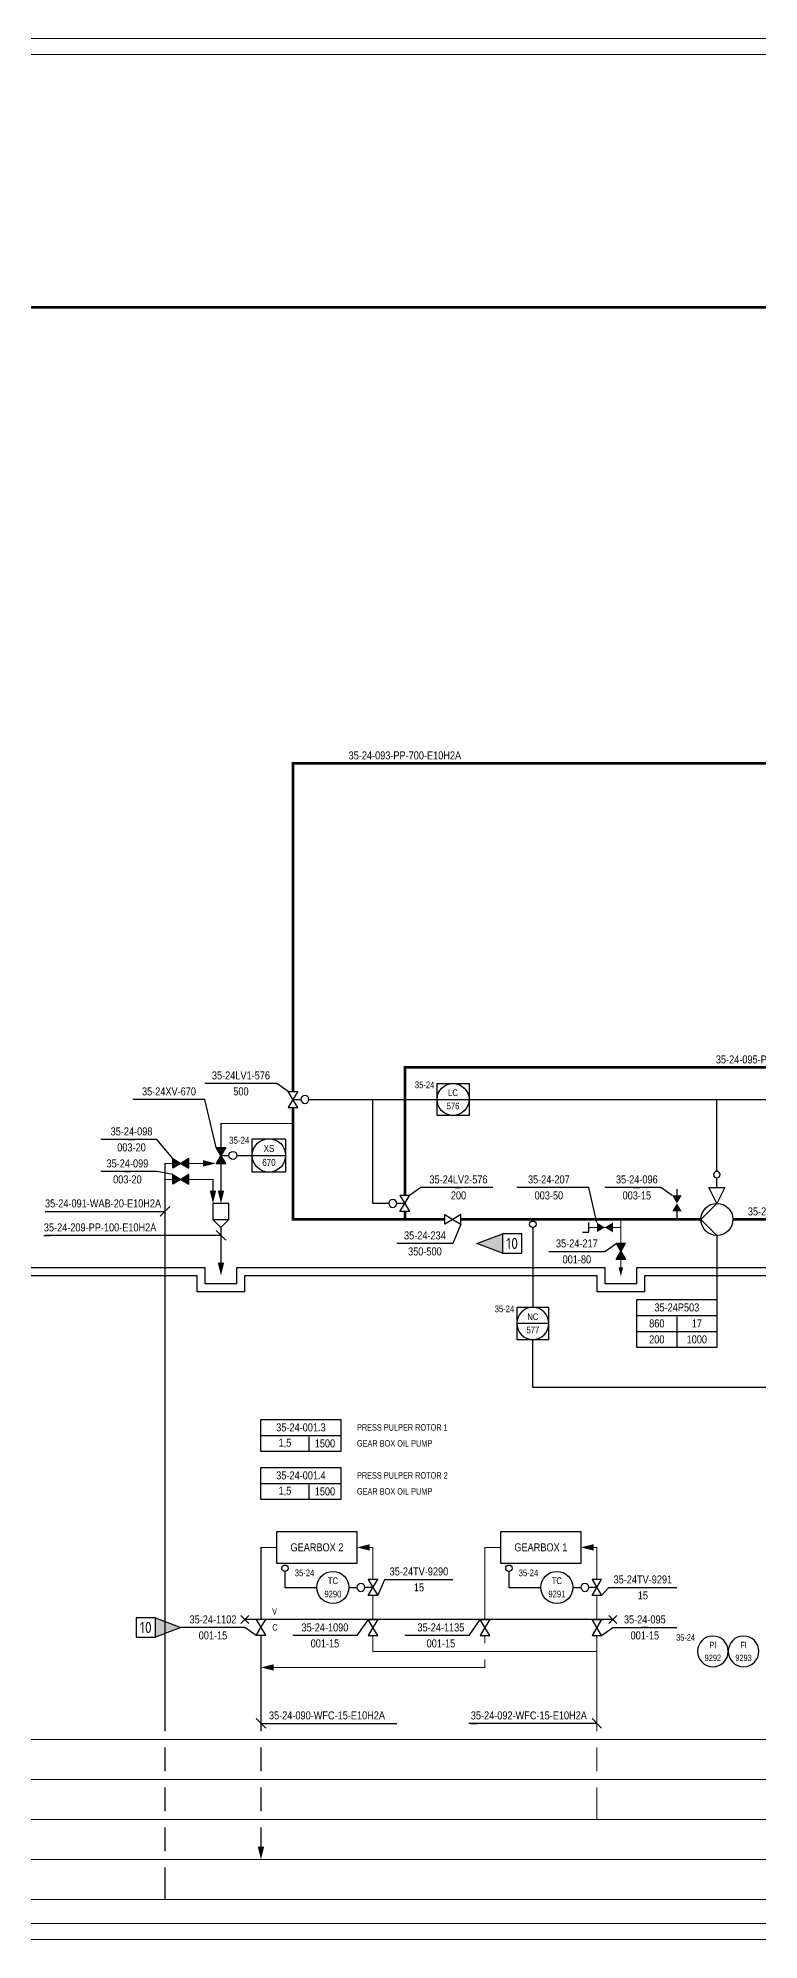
# Model space of a CAD drawing. Header units: millimetres. Extents: x -55 to 6506, y -5 to 599.
# Drawn here: x 3013 to 3238, y 0 to 594 of the extents above; entities that cross this region are included whole.
import ezdxf
from ezdxf.enums import TextEntityAlignment as Align

# ---------------------------------------------------------------- set-up
doc = ezdxf.new("R2010")
doc.units = ezdxf.units.MM
doc.header["$LTSCALE"] = 10
doc.header["$MEASUREMENT"] = 0
doc.linetypes.add('DASHDOT', pattern=[25.4, 12.7, -6.35, 0, -6.35])
doc.layers.get('0').update_dxf_attribs({"linetype": 'CONTINUOUS'})
for name, color, linetype in [('P-A-SHEET', 3, 'CONTINUOUS'), ('P-COOLING_WATER', 3, 'CONTINUOUS'), ('P-CVPOS', 7, 'CONTINUOUS'), ('P-DELIVERY_LIMIT', 1, 'DASHDOT'), ('P-FLOOR', 7, 'CONTINUOUS'), ('P-INSTRPOS', 7, 'CONTINUOUS'), ('P-INSTRPOS_TEXTS', 7, 'CONTINUOUS'), ('P-INSTRU', 7, 'CONTINUOUS'), ('P-LINEPOS', 7, 'CONTINUOUS'), ('P-MASS1', 6, 'CONTINUOUS'), ('P-MOTOR_POS', 7, 'CONTINUOUS'), ('P-OTHER', 7, 'CONTINUOUS'), ('P-PUMP_POS', 7, 'CONTINUOUS'), ('P-PUMPS', 7, 'CONTINUOUS'), ('P-REJECT', 22, 'CONTINUOUS'), ('P-REVISIONS', 1, 'CONTINUOUS'), ('P-SEALING_WATER', 3, 'CONTINUOUS'), ('P-SYMB', 7, 'CONTINUOUS'), ('P-TEXT', 7, 'CONTINUOUS'), ('P-VALVEPOS', 7, 'CONTINUOUS'), ('P-VENTS', 7, 'CONTINUOUS'), ('P-WATER', 3, 'CONTINUOUS'), ('P-WHITE_WATER', 3, 'CONTINUOUS')]:
    doc.layers.add(name, color=color, linetype=linetype)
doc.styles.add('Arial', font='ARIALN.TTF')
doc.styles.add('CTS_REV', font='isocp.shx')
doc.styles.add('ROMANS', font='ARIALN.TTF')

# ---------------------------------------------------------------- blocks, each defined once
blk = doc.blocks.new('P7A1105')
at = {"color": 0, "linetype": 'ByBlock'}
for points in [[(-3, 1.8), (-3, -1.8), (0, 0)], [(0, 0), (3, 1.8), (3, -1.8)]]:
    blk.add_solid(points, dxfattribs=at)
blk = doc.blocks.new('PPI_1204A')
at = {"color": 0, "linetype": 'ByBlock'}
for p, q in [((-6, -6), (-6, 6)), ((-6, 6), (6, 6)), ((-6, 0), (6, 0)), ((6, 6), (6, -6)), ((6, -6), (-6, -6))]:
    blk.add_line(p, q, dxfattribs=at)
blk.add_circle((0, 0), 6, dxfattribs=at)
blk = doc.blocks.new('P7A0200')
at = {"color": 0, "linetype": 'ByBlock'}
for p, q in [((0, 5), (5, 0)), ((5, 0), (0, -5))]:
    blk.add_line(p, q, dxfattribs=at)
blk.add_lwpolyline([(0, -5, 1), (0, 5, 1)], format="xyb", close=True, dxfattribs=at)
blk = doc.blocks.new('PPI_1100A')
at = {"color": 0, "linetype": 'ByBlock'}
blk.add_line((0, 0), (2, 0), dxfattribs=at)
blk = doc.blocks.new('PPI_0900A')
at = {"color": 0, "linetype": 'ByBlock'}
blk.add_line((-1, 0), (1, 0), dxfattribs=at)
blk = doc.blocks.new('CVN0F33')
at = {"color": 0, "linetype": 'ByBlock'}
for points in [[(-3, -1.8), (-3, 1.8), (0, 0)], [(3, -1.8), (3, 1.8), (0, 0)]]:
    blk.add_lwpolyline(points, close=True, dxfattribs=at)
at = {"color": 0, "linetype": 'Continuous'}
blk.add_lwpolyline([(-1.5, 4.5, -1), (1.5, 4.5, -1), (-1.5, 4.5)], format="xyb", close=True, dxfattribs=at)
blk.add_lwpolyline([(0, 0), (0, 3)], dxfattribs=at)
blk = doc.blocks.new('PPI_1000A')
at = {"color": 0, "linetype": 'ByBlock'}
blk.add_line((-1, 0), (1, 0), dxfattribs=at)
blk = doc.blocks.new('PPI_1200A')
at = {"color": 0, "linetype": 'ByBlock'}
blk.add_circle((0, 0), 6, dxfattribs=at)
blk = doc.blocks.new('CVMF07C')
at = {"color": 0, "linetype": 'Continuous'}
blk.add_lwpolyline([(-1.5, 4.5, -1), (1.5, 4.5, -1), (-1.5, 4.5)], format="xyb", close=True, dxfattribs=at)
blk.add_lwpolyline([(0, 0), (0, 3)], dxfattribs=at)
at = {"layer": 'P-VENTS', "color": 7, "linetype": 'Continuous'}
for points in [[(-3, -1.8), (-3, 1.8), (0, 0)], [(3, -1.8), (3, 1.8), (0, 0)]]:
    blk.add_lwpolyline(points, close=True, dxfattribs=at)
blk = doc.blocks.new('P7A1305')
at = {"color": 0, "linetype": 'ByBlock'}
blk.add_solid([(-4, -1), (-4, 1), (0, 0)], dxfattribs=at)
blk = doc.blocks.new('CVM0194')
at = {"color": 0, "linetype": 'Continuous'}
blk.add_lwpolyline([(-1.5, 4.5, -1), (1.5, 4.5, -1), (-1.5, 4.5)], format="xyb", close=True, dxfattribs=at)
blk.add_lwpolyline([(0, 0), (0, 3)], dxfattribs=at)
at = {"layer": 'P-VENTS', "color": 7, "linetype": 'Continuous'}
for points in [[(-3, -1.8), (-3, 1.8), (0, 0)], [(3, -1.8), (3, 1.8), (0, 0)]]:
    blk.add_lwpolyline(points, close=True, dxfattribs=at)
blk = doc.blocks.new('P7A1100')
at = {"color": 0, "linetype": 'ByBlock'}
for points in [[(-3, -1.8), (-3, 1.8), (0, 0)], [(3, -1.8), (3, 1.8), (0, 0)]]:
    blk.add_lwpolyline(points, close=True, dxfattribs=at)
blk = doc.blocks.new('PPI_0521A-25_0')
at = {"color": 0, "linetype": 'ByBlock'}
for p, q in [((0, 0), (25, 0)), ((0, -15), (0, 0)), ((25, 0), (25, -15)), ((0, -5), (25, -5)), ((12.5, -5), (12.5, -15)), ((0, -10), (25, -10)), ((25, -15), (0, -15))]:
    blk.add_line(p, q, dxfattribs=at)
blk = doc.blocks.new('P7A1304')
at = {"color": 0, "linetype": 'ByBlock'}
blk.add_line((1.5, 1.5), (-1.5, -1.5), dxfattribs=at)
blk = doc.blocks.new('p7a1370')
at = {"color": 0, "linetype": 'ByBlock'}
for p, q in [((1.25, 1.25), (-1.25, -1.25)), ((-1.25, 1.25), (1.25, -1.25))]:
    blk.add_line(p, q, dxfattribs=at)
blk = doc.blocks.new('PPI_0102B')
at = {"color": 0, "linetype": 'ByBlock'}
blk.add_circle((0, -1), 1, dxfattribs=at)
blk = doc.blocks.new('P7A13E8')
at = {"color": 0, "linetype": 'Continuous'}
for points in [[(0, 5), (0, 8)], [(-2.5, 5), (2.5, 5), (0, 0), (-2.5, 5)]]:
    blk.add_lwpolyline(points, dxfattribs=at)
for start, end in [(90, 270), (270, 90)]:
    blk.add_arc((0, 9), 1, start, end, dxfattribs=at)
blk = doc.blocks.new('PPI_1504A-25_0')
at = {"color": 0, "linetype": 'ByBlock'}
for p, q in [((0, 0), (25, 0)), ((0, -10), (0, 0)), ((25, 0), (25, -10)), ((0, -5), (25, -5)), ((15, -5), (15, -10)), ((25, -10), (0, -10))]:
    blk.add_line(p, q, dxfattribs=at)
blk = doc.blocks.new('PRM239F')
h = blk.add_hatch(color=0)
h.paths.add_polyline_path([(-3, 1.8), (-3, -1.8), (0, 0)])
h.paths.add_polyline_path([(3, -1.8), (3, 1.8), (0, 0)])
at = {"layer": 'P-VENTS', "color": 7, "linetype": 'Continuous'}
for points in [[(-3, -1.8), (-3, 1.8), (0, 0)], [(3, -1.8), (3, 1.8), (0, 0)]]:
    blk.add_lwpolyline(points, close=True, dxfattribs=at)
blk = doc.blocks.new('P7A1212')
at = {"color": 0, "linetype": 'ByBlock'}
for p, q in [((0, -1.5), (0, 1.5)), ((2, -1.5), (0, -1.5))]:
    blk.add_line(p, q, dxfattribs=at)
blk = doc.blocks.new('PRME9EB')
at = {"layer": 'P-OTHER'}
h = blk.add_hatch(color=0, dxfattribs=at)
h.paths.add_polyline_path([(-3, 1.8), (-3, -1.8), (0, 0)])
h.paths.add_polyline_path([(3, -1.8), (3, 1.8), (0, 0)])
at = {"layer": 'P-VENTS', "color": 0, "linetype": 'Continuous'}
for points in [[(-3, -1.8), (-3, 1.8), (0, 0)], [(3, -1.8), (3, 1.8), (0, 0)]]:
    blk.add_lwpolyline(points, close=True, dxfattribs=at)
blk.add_lwpolyline([(-1.5, 4.5, -1), (1.5, 4.5, -1), (-1.5, 4.5)], format="xyb", close=True, dxfattribs=at)
blk.add_lwpolyline([(0, 0), (0, 3)], dxfattribs=at)
blk = doc.blocks.new('PRME9F9')
at = {"layer": 'P-OTHER'}
h = blk.add_hatch(color=0, dxfattribs=at)
h.paths.add_polyline_path([(-3, 1.8), (-3, -1.8), (0, 0)])
h.paths.add_polyline_path([(3, -1.8), (3, 1.8), (0, 0)])
at = {"layer": 'P-VENTS', "color": 0, "linetype": 'Continuous'}
for points in [[(-3, -1.8), (-3, 1.8), (0, 0)], [(3, -1.8), (3, 1.8), (0, 0)]]:
    blk.add_lwpolyline(points, close=True, dxfattribs=at)
blk = doc.blocks.new('PRMEA05')
at = {"layer": 'P-OTHER'}
h = blk.add_hatch(color=0, dxfattribs=at)
h.paths.add_polyline_path([(-3, 1.8), (-3, -1.8), (0, 0)])
h.paths.add_polyline_path([(3, -1.8), (3, 1.8), (0, 0)])
at = {"layer": 'P-VENTS', "color": 0, "linetype": 'Continuous'}
for points in [[(-3, -1.8), (-3, 1.8), (0, 0)], [(3, -1.8), (3, 1.8), (0, 0)]]:
    blk.add_lwpolyline(points, close=True, dxfattribs=at)
blk = doc.blocks.new('P7A1369')
at = {"color": 0, "linetype": 'ByBlock'}
blk.add_lwpolyline([(8, -3), (0, 0), (8, 3)], dxfattribs=at)
blk.add_lwpolyline([(14, -3), (14, 3), (8, 3), (8, -3)], close=True, dxfattribs=at)
blk.add_solid([(8, 3), (8, -3), (0, 0)], dxfattribs=at)
at = {"color": 7, "linetype": 'Continuous', "style": 'CTS_REV'}
blk.add_attdef('A', text='', height=3.5, dxfattribs=at).set_placement((11, 0), align=Align.MIDDLE)
blk = doc.blocks.new('P7A1372')
at = {"color": 0, "linetype": 'ByBlock'}
blk.add_lwpolyline([(-14, 3), (-14, -3), (-8, -3), (-8, 3)], close=True, dxfattribs=at)
blk.add_lwpolyline([(-8, 3), (0, 0), (-8, -3)], dxfattribs=at)
blk.add_solid([(-8, -3), (-8, 3), (0, 0)], dxfattribs=at)
at = {"color": 7, "linetype": 'Continuous', "style": 'CTS_REV'}
blk.add_attdef('A', text='', height=3.5, dxfattribs=at).set_placement((-11, 0), align=Align.MIDDLE)

msp = doc.modelspace()

# ---------------------------------------------------------------- linework, layer by layer
at = {"layer": 'P-A-SHEET', "color": 7, "const_width": 0.35}
for points in [[(-50, 0), (6501, 0), (6501, 594), (-50, 594)], [(-45, 5), (6496, 5), (6496, 589), (-45, 589)]]:
    msp.add_lwpolyline(points, close=True, dxfattribs=at)
at = {"layer": 'P-COOLING_WATER', "const_width": 0.35}
for points in [[(5972.5, 37.5), (15, 37.5)], [(15, 25), (5972.5, 25)]]:
    msp.add_lwpolyline(points, dxfattribs=at)
at = {"layer": 'P-CVPOS'}
for points in [[(3091, 265), (3087.5, 267.5), (3065, 267.5)], [(3068.5, 247.5), (3065, 262.5), (3042.5, 262.5)], [(3155, 235), (3132.5, 235), (3128.96, 232.5)], [(3119, 107.5), (3121.25, 112.5), (3142.5, 112.5)], [(3189, 107.5), (3191.25, 110), (3212.5, 110)]]:
    msp.add_lwpolyline(points, dxfattribs=at)
at = {"layer": 'P-DELIVERY_LIMIT'}
msp.add_lwpolyline([(3192.5, 100), (3077.5, 100)], dxfattribs=at)
at = {"layer": 'P-FLOOR'}
for points in [[(2983.75, 207.5), (3062.5, 207.5), (3062.5, 202.5), (3077.5, 202.5), (3077.5, 207.5), (3187.5, 207.5), (3187.5, 202.5), (3202.5, 202.5), (3202.5, 207.5), (3275, 207.5), (3275, 202.5), (3290, 202.5), (3290, 207.5), (3366.25, 207.5), (3366.25, 190), (3411.25, 190), (3411.25, 207.5), (3443.75, 207.5), (3443.75, 235), (3447.5, 235)], [(2986.25, 210), (3065, 210), (3065, 205), (3075, 205), (3075, 210), (3190, 210), (3190, 205), (3200, 205), (3200, 210), (3277.5, 210), (3277.5, 205), (3287.5, 205), (3287.5, 210), (3368.75, 210), (3368.75, 192.5), (3408.75, 192.5), (3408.75, 210), (3441.25, 210), (3441.25, 237.5), (3447.5, 237.5)]]:
    msp.add_lwpolyline(points, dxfattribs=at)
at = {"layer": 'P-INSTRU'}
for points in [[(3097.54, 262.5), (3137.54, 262.5)], [(3122.5, 230), (3117.5, 230), (3117.5, 262.5)], [(3147.54, 262.5), (3313.16, 262.5), (3313.16, 216.25)], [(3225, 240), (3225, 262.5)], [(3075, 245), (3079.78, 245)], [(3167.5, 222.5), (3167.5, 197.5)], [(3490, 172.5), (3167.5, 172.5), (3167.5, 187.5)], [(3090, 115), (3090, 110), (3100, 110)], [(3160, 115), (3160, 110), (3170, 110)], [(3110, 110), (3112.5, 110)], [(3180, 110), (3182.5, 110)]]:
    msp.add_lwpolyline(points, dxfattribs=at)
msp.add_circle((3105, 110), 5, dxfattribs=at)
at = {"layer": 'P-LINEPOS'}
for points in [[(3070, 220), (3015, 220)], [(3082.5, 67.5), (3125, 67.5)], [(3187.5, 67.5), (3147.5, 67.5)]]:
    msp.add_lwpolyline(points, dxfattribs=at)
at = {"layer": 'P-MASS1', "const_width": 0.8}
for points in [[(2205, 480), (2205, 510), (4245, 510), (4245, 452.5)], [(3092.5, 265), (3092.5, 367.5), (3645, 367.5), (3645, 257.5), (3749.5, 257.5)], [(3127.54, 242.5), (3127.54, 232.5), (3127.54, 272.5), (3310, 272.5), (3310, 271.5)], [(3092.5, 260), (3092.5, 225), (3140, 225)], [(3127.54, 225), (3127.54, 227.5)], [(3145, 225), (3220, 225)], [(3296.97, 225), (3230.04, 225)]]:
    msp.add_lwpolyline(points, dxfattribs=at)
at = {"layer": 'P-OTHER'}
for points in [[(3187.5, 224), (3185, 235), (3162.5, 235)], [(3211.04, 232.5), (3207.5, 235), (3190, 235)], [(3015, 227.5), (3052.5, 227.5)], [(3067.5, 225), (3072.5, 225), (3072.5, 230), (3067.5, 230), (3067.5, 225)], [(3072.5, 225), (3070, 222.5), (3067.5, 225)], [(3225, 220), (3225, 200)], [(3087.5, 127.5), (3112.5, 127.5), (3112.5, 117.5), (3087.5, 117.5), (3087.5, 127.5)], [(3157.5, 127.5), (3182.5, 127.5), (3182.5, 117.5), (3157.5, 117.5), (3157.5, 127.5)], [(3081, 95), (3077.5, 97.5), (3057.5, 97.5)], [(3116, 100), (3112.5, 95), (3092.5, 95)], [(3150.96, 100), (3147.5, 95), (3127.5, 95)], [(3189, 95), (3192.5, 97.5), (3212.5, 97.5)]]:
    msp.add_lwpolyline(points, dxfattribs=at)
at = {"layer": 'P-REJECT', "const_width": 0.35}
for points in [[(3070, 247.5), (3070, 255), (3092.5, 255)], [(3070, 234), (3070, 242.5)], [(3212.54, 232.5), (3212.54, 234.5)], [(3212.54, 225), (3212.54, 227.5)], [(3070, 211.5), (3070, 222.5)], [(3195, 222.5), (3185, 222.5)], [(3195, 225), (3195, 217.5)], [(3195, 212.5), (3195, 209.72)]]:
    msp.add_lwpolyline(points, dxfattribs=at)
at = {"layer": 'P-SEALING_WATER', "const_width": 0.35}
msp.add_lwpolyline([(15, 50), (5972.5, 50)], dxfattribs=at)
at = {"layer": 'P-VALVEPOS'}
for points in [[(3055, 244), (3050, 250), (3032.5, 250)], [(3055, 239), (3050, 240), (3032.5, 240)], [(3145, 223.5), (3142.5, 217.5), (3125, 217.5)], [(3172.5, 215), (3190, 215), (3193.5, 217.5)]]:
    msp.add_lwpolyline(points, dxfattribs=at)
at = {"layer": 'P-WATER', "const_width": 0.35}
for points in [[(3055, 242.5), (3052.5, 242.5), (3052.5, 200), (3052.5, 65)], [(3064.38, 242.5), (3060, 242.5)], [(3055, 237.5), (3052.5, 237.5)], [(3067.5, 232.5), (3067.5, 237.5), (3060, 237.5)], [(3087.5, 122.5), (3082.5, 122.5), (3082.5, 100)], [(3117.5, 112.5), (3117.5, 122.5), (3116.5, 122.5)], [(3152.5, 100), (3152.5, 122.5), (3157.5, 122.5)], [(3187.5, 112.5), (3187.5, 122.5), (3186.5, 122.5)], [(3117.5, 105), (3117.5, 107.5)], [(3117.5, 107.5), (3117.5, 100)], [(3187.5, 107.5), (3187.5, 100)], [(3082.5, 95), (3082.5, 65)], [(3117.5, 95), (3117.5, 90), (3187.5, 90)], [(3152.5, 95), (3152.5, 92.5)], [(3187.5, 95), (3187.5, 92.5)], [(3187.5, 95), (3187.5, 65)], [(3152.5, 87.5), (3152.5, 85), (3086.5, 85)], [(3052.5, 60), (3052.5, 52.5)], [(3082.5, 60), (3082.5, 52.5)], [(3187.5, 60), (3187.5, 52.5)], [(3052.5, 47.5), (3052.5, 40)], [(3082.5, 47.5), (3082.5, 40)], [(3187.5, 47.5), (3187.5, 37.5)], [(3052.5, 35), (3052.5, 27.5)], [(3082.5, 35), (3082.5, 29)], [(3052.5, 22.5), (3052.5, 12.5)], [(15, 12.5), (5272.5, 12.5)]]:
    msp.add_lwpolyline(points, dxfattribs=at)
at = {"layer": 'P-WHITE_WATER', "const_width": 0.35}
msp.add_lwpolyline([(4107.5, 62.5), (2097, 62.5)], dxfattribs=at)

# ---------------------------------------------------------------- block references
at = {"layer": 'P-CVPOS', "color": 140, "xscale": -1}
msp.add_blockref('PPI_1000A', (3076.25, 267.5), dxfattribs=at)
at = {"layer": 'P-CVPOS', "color": 140, "rotation": 180}
msp.add_blockref('PPI_1000A', (3053.75, 262.5), dxfattribs=at)
at = {"layer": 'P-CVPOS', "color": 140}
msp.add_blockref('PPI_1000A', (3144.25, 235), dxfattribs=at)
at = {"layer": 'P-CVPOS', "color": 140, "xscale": -1, "rotation": 180}
for p in [(3131.88, 112.5), (3201.88, 110)]:
    msp.add_blockref('PPI_1000A', p, dxfattribs=at)
at = {"layer": 'P-DELIVERY_LIMIT', "xscale": -1}
for p in [(3077.5, 100), (3192.5, 100)]:
    msp.add_blockref('p7a1370', p, dxfattribs=at)
at = {"layer": 'P-INSTRPOS', "color": 140}
for name, p, xscale, yscale, zscale in [('PPI_1204A', (3085, 245), 0.87, 0.87, 0.87), ('PPI_1204A', (3167.5, 192.5), -0.8333, 0.8333, 0.8333), ('PPI_1200A', (3105, 110), 0.8333, 0.8333, 0.8333), ('PPI_1200A', (3175, 110), 0.8333, 0.8333, 0.8333)]:
    msp.add_blockref(name, p, dxfattribs=dict(at, xscale=xscale, yscale=yscale, zscale=zscale))
at = {"layer": 'P-INSTRU', "color": 140}
for name, p, xscale, yscale, zscale in [('PPI_1204A', (3142.54, 262.5), 0.833333333333334, 0.833333333333334, 0.833333333333334), ('PPI_1200A', (3223.77, 90), -0.8, 0.8, 0.8), ('PPI_1200A', (3233.37, 90), -0.8, 0.8, 0.8)]:
    msp.add_blockref(name, p, dxfattribs=dict(at, xscale=xscale, yscale=yscale, zscale=zscale))
at = {"layer": 'P-INSTRU', "color": 140, "rotation": 180}
for p in [(3167.5, 222.5), (3090, 115), (3160, 115)]:
    msp.add_blockref('PPI_0102B', p, dxfattribs=at)
at = {"layer": 'P-LINEPOS', "color": 140}
for p in [(3109.9, 367.5), (3224.7, 272.5), (3015, 227.5), (3014.63, 220), (3234.7, 225), (3085, 67.5), (3148.1, 67.5)]:
    msp.add_blockref('PPI_1100A', p, dxfattribs=at)
at = {"layer": 'P-LINEPOS', "xscale": -1}
for p in [(3070, 220), (3082.5, 67.5), (3187.5, 67.5)]:
    msp.add_blockref('P7A1304', p, dxfattribs=at)
at = {"layer": 'P-MOTOR_POS', "color": 140}
for p in [(3082.5, 162.5), (3082.5, 147.5)]:
    msp.add_blockref('PPI_1504A-25_0', p, dxfattribs=at)
at = {"layer": 'P-PUMP_POS', "color": 140}
msp.add_blockref('PPI_0521A-25_0', (3200, 200), dxfattribs=at)
at = {"layer": 'P-PUMPS', "xscale": -1}
msp.add_blockref('P7A0200', (3225.04, 225), dxfattribs=at)
at = {"layer": 'P-REVISIONS'}
for name, p in [('P7A1369', (3150, 217.5)), ('P7A1372', (3057.5, 97.5))]:
    msp.add_blockref(name, p, dxfattribs=at).add_auto_attribs({'A': '10'})
at = {"layer": 'P-SYMB'}
for name, p in [('P7A1305', (3068.38, 242.5)), ('P7A13E8', (3225, 230)), ('P7A1304', (3052.5, 227.5))]:
    msp.add_blockref(name, p, dxfattribs=at)
for p, rotation in [((3067.5, 230), 270), ((3070, 230), 270), ((3070, 207.5), 270), ((3112.5, 122.5), 180), ((3182.5, 122.5), 180)]:
    msp.add_blockref('P7A1305', p, dxfattribs=dict(at, rotation=rotation))
at = {"layer": 'P-SYMB', "xscale": -1}
for name, p in [('P7A1212', (3185, 222.5)), ('P7A1305', (3082.5, 85))]:
    msp.add_blockref(name, p, dxfattribs=at)
at = {"layer": 'P-SYMB', "xscale": -0.7, "yscale": 0.7, "zscale": 0.7, "rotation": 89.99999999999986}
msp.add_blockref('P7A1305', (3195, 207.25), dxfattribs=at)
at = {"layer": 'P-SYMB', "xscale": -1, "rotation": 89.99999999999982}
msp.add_blockref('P7A1305', (3082.5, 25), dxfattribs=at)
at = {"layer": 'P-VALVEPOS', "color": 140}
for p in [(3042.04, 250), (3040.75, 240), (3200, 235), (3181.25, 215)]:
    msp.add_blockref('PPI_0900A', p, dxfattribs=at)
at = {"layer": 'P-VALVEPOS', "color": 140, "rotation": 180}
for p in [(3172.5, 235), (3133.75, 217.5)]:
    msp.add_blockref('PPI_0900A', p, dxfattribs=at)
at = {"layer": 'P-VALVEPOS', "color": 140, "xscale": -1}
for p in [(3067.5, 97.5), (3202.5, 97.5), (3102.5, 95), (3138.75, 95)]:
    msp.add_blockref('PPI_0900A', p, dxfattribs=at)
at = {"layer": 'P-VENTS'}
for name, p, xscale, yscale, zscale, rotation in [('CVMF07C', (3092.5, 262.5), -0.8333333333333341, 0.8333333333333341, 0.8333333333333341, 270), ('PRME9EB', (3070, 245), 0.8333333333333334, 0.8333333333333334, 0.8333333333333334, 270), ('CVN0F33', (3127.46, 230), -0.8333333333333341, 0.8333333333333341, 0.8333333333333341, 89.9999999999998), ('P7A1105', (3212.54, 230), -0.8333333333332575, 0.8333333333332575, 0.8333333333332575, 270), ('PRM239F', (3195, 215), -0.8333333333333334, 0.8333333333333334, 0.8333333333333334, 89.99999999999986), ('CVM0194', (3117.5, 110), -0.8333333333333341, 0.8333333333333341, 0.8333333333333341, 89.9999999999998), ('CVM0194', (3187.5, 110), -0.8333333333333341, 0.8333333333333341, 0.8333333333333341, 89.9999999999998), ('P7A1100', (3082.5, 97.5), -0.8333333333333334, 0.8333333333333334, 0.8333333333333334, 89.9999999999998), ('P7A1100', (3117.5, 97.5), -0.8333333333333341, 0.8333333333333341, 0.8333333333333341, 270), ('P7A1100', (3152.5, 97.5), -0.8333333333333341, 0.8333333333333341, 0.8333333333333341, 270), ('P7A1100', (3187.5, 97.5), -0.8333333333333341, 0.8333333333333341, 0.8333333333333341, 270)]:
    msp.add_blockref(name, p, dxfattribs=dict(at, xscale=xscale, yscale=yscale, zscale=zscale, rotation=rotation))
at = {"layer": 'P-VENTS', "xscale": 0.8333333333333334, "yscale": 0.8333333333333334, "zscale": 0.8333333333333334}
for name, p in [('PRME9F9', (3057.5, 242.5)), ('PRMEA05', (3057.5, 237.5)), ('P7A1100', (3142.5, 225))]:
    msp.add_blockref(name, p, dxfattribs=at)
at = {"layer": 'P-VENTS', "extrusion": (0, 0, -1), "xscale": -0.8333333333332575, "yscale": 0.8333333333332575, "zscale": -0.8333333333332575, "rotation": 180}
msp.add_blockref('P7A1105', (-3190, 222.5), dxfattribs=at)

# ---------------------------------------------------------------- texts
at = {"layer": 'P-CVPOS', "color": 140, "style": 'Arial'}
for s, p in [('35-24LV1-576', (3076.25, 270)), ('35-24XV-670', (3053.75, 265)), ('500', (3076.25, 265)), ('35-24LV2-576', (3144.25, 237.5)), ('200', (3144.25, 232.5)), ('35-24TV-9290', (3131.88, 115)), ('35-24TV-9291', (3201.88, 112.5)), ('15', (3131.88, 110)), ('15', (3201.88, 107.5))]:
    msp.add_text(s, height=2.5, dxfattribs=at).set_placement(p, align=Align.MIDDLE)
at = {"layer": 'P-DELIVERY_LIMIT', "style": 'Arial'}
for s, p in [('V', (3086, 102.5)), ('C', (3086.05, 97.5))]:
    msp.add_text(s, height=2, dxfattribs=at).set_placement(p, align=Align.MIDDLE_LEFT)
at = {"layer": 'P-INSTRPOS_TEXTS', "style": 'Arial'}
for height, p in [(2.083, (3136.7, 266)), (2.175, (3078.91, 248.65)), (2.083, (3161.67, 196)), (2.083, (3099.17, 113.5)), (2.083, (3169.17, 113.5)), (2, (3218.17, 93.36))]:
    msp.add_text('35-24', height=height, dxfattribs=at).set_placement(p, align=Align.RIGHT)
for s, height, p in [('LC', 2.083, (3142.54, 264.58)), ('576', 2.083, (3142.54, 260.42)), ('670', 2.175, (3085, 242.82)), ('XS', 2.175, (3085, 247.18)), ('577', 2.083, (3167.5, 190.42)), ('NC', 2.083, (3167.5, 194.58)), ('TC', 2.083, (3105, 112.08)), ('TC', 2.083, (3175, 112.08)), ('9290', 2.083, (3105, 107.92)), ('9291', 2.083, (3175, 107.92)), ('PI', 2, (3223.77, 92)), ('FI', 2, (3233.37, 92)), ('9292', 2, (3223.77, 88)), ('9293', 2, (3233.37, 88))]:
    msp.add_text(s, height=height, dxfattribs=at).set_placement(p, align=Align.MIDDLE)
at = {"layer": 'P-LINEPOS', "color": 140, "style": 'Arial'}
for s, p in [('35-24-093-PP-700-E10H2A', (3109.9, 370)), ('35-24-095-PP-200-E10H2A', (3224.7, 275)), ('35-24-091-WAB-20-E10H2A', (3015, 230)), ('35-24-096-PP-900-E10H2A', (3234.7, 227.5)), ('35-24-209-PP-100-E10H2A', (3014.63, 222.5)), ('35-24-090-WFC-15-E10H2A', (3085, 70)), ('35-24-092-WFC-15-E10H2A', (3148.1, 70))]:
    msp.add_text(s, height=2.5, dxfattribs=at).set_placement(p, align=Align.MIDDLE_LEFT)
at = {"layer": 'P-MOTOR_POS', "color": 140, "style": 'Arial'}
for s, p in [('35-24-001.3', (3095, 160)), ('1,5', (3090, 155)), ('1500', (3102.5, 155)), ('35-24-001.4', (3095, 145)), ('1,5', (3090, 140)), ('1500', (3102.5, 140))]:
    msp.add_text(s, height=2.5, dxfattribs=at).set_placement(p, align=Align.MIDDLE)
at = {"layer": 'P-OTHER', "char_height": 2.5, "attachment_point": 5, "style": 'Arial'}
for s, insert in [('GEARBOX 2', (3100, 122.5)), ('GEARBOX 1', (3170, 122.5))]:
    msp.add_mtext_dynamic_manual_height_columns(s, width=25, gutter_width=12.5, heights=[10], dxfattribs=dict(at, insert=insert))
at = {"layer": 'P-PUMP_POS', "color": 140, "style": 'Arial'}
for s, p in [('35-24P503', (3212.5, 197.5)), ('860', (3206.25, 192.5)), ('17', (3218.75, 192.5)), ('200', (3206.25, 187.5)), ('1000', (3218.75, 187.5))]:
    msp.add_text(s, height=2.5, dxfattribs=at).set_placement(p, align=Align.MIDDLE)
at = {"layer": 'P-TEXT', "style": 'ROMANS'}
for s, p in [('PRESS PULPER ROTOR 1', (3112.5, 160)), ('GEAR BOX OIL PUMP', (3112.5, 155)), ('PRESS PULPER ROTOR 2', (3112.5, 145)), ('GEAR BOX OIL PUMP', (3112.5, 140))]:
    msp.add_text(s, height=2, dxfattribs=at).set_placement(p, align=Align.MIDDLE_LEFT)
at = {"layer": 'P-VALVEPOS', "color": 140, "style": 'Arial'}
for s, p in [('35-24-098', (3042.04, 252.5)), ('35-24-099', (3040.75, 242.5)), ('003-20', (3042.04, 247.5)), ('003-20', (3040.75, 237.5)), ('35-24-207', (3172.5, 237.5)), ('35-24-096', (3200, 237.5)), ('003-50', (3172.5, 232.5)), ('003-15', (3200, 232.5)), ('35-24-234', (3133.75, 220)), ('350-500', (3133.75, 215)), ('35-24-217', (3181.25, 217.5)), ('001-80', (3181.25, 212.5)), ('35-24-1102', (3067.5, 100)), ('35-24-095', (3202.5, 100)), ('001-15', (3067.5, 95)), ('35-24-1090', (3102.5, 97.5)), ('35-24-1135', (3138.75, 97.5)), ('001-15', (3202.5, 95)), ('001-15', (3102.5, 92.5)), ('001-15', (3138.75, 92.5))]:
    msp.add_text(s, height=2.5, dxfattribs=at).set_placement(p, align=Align.MIDDLE)

doc.saveas('drawing.dxf')
